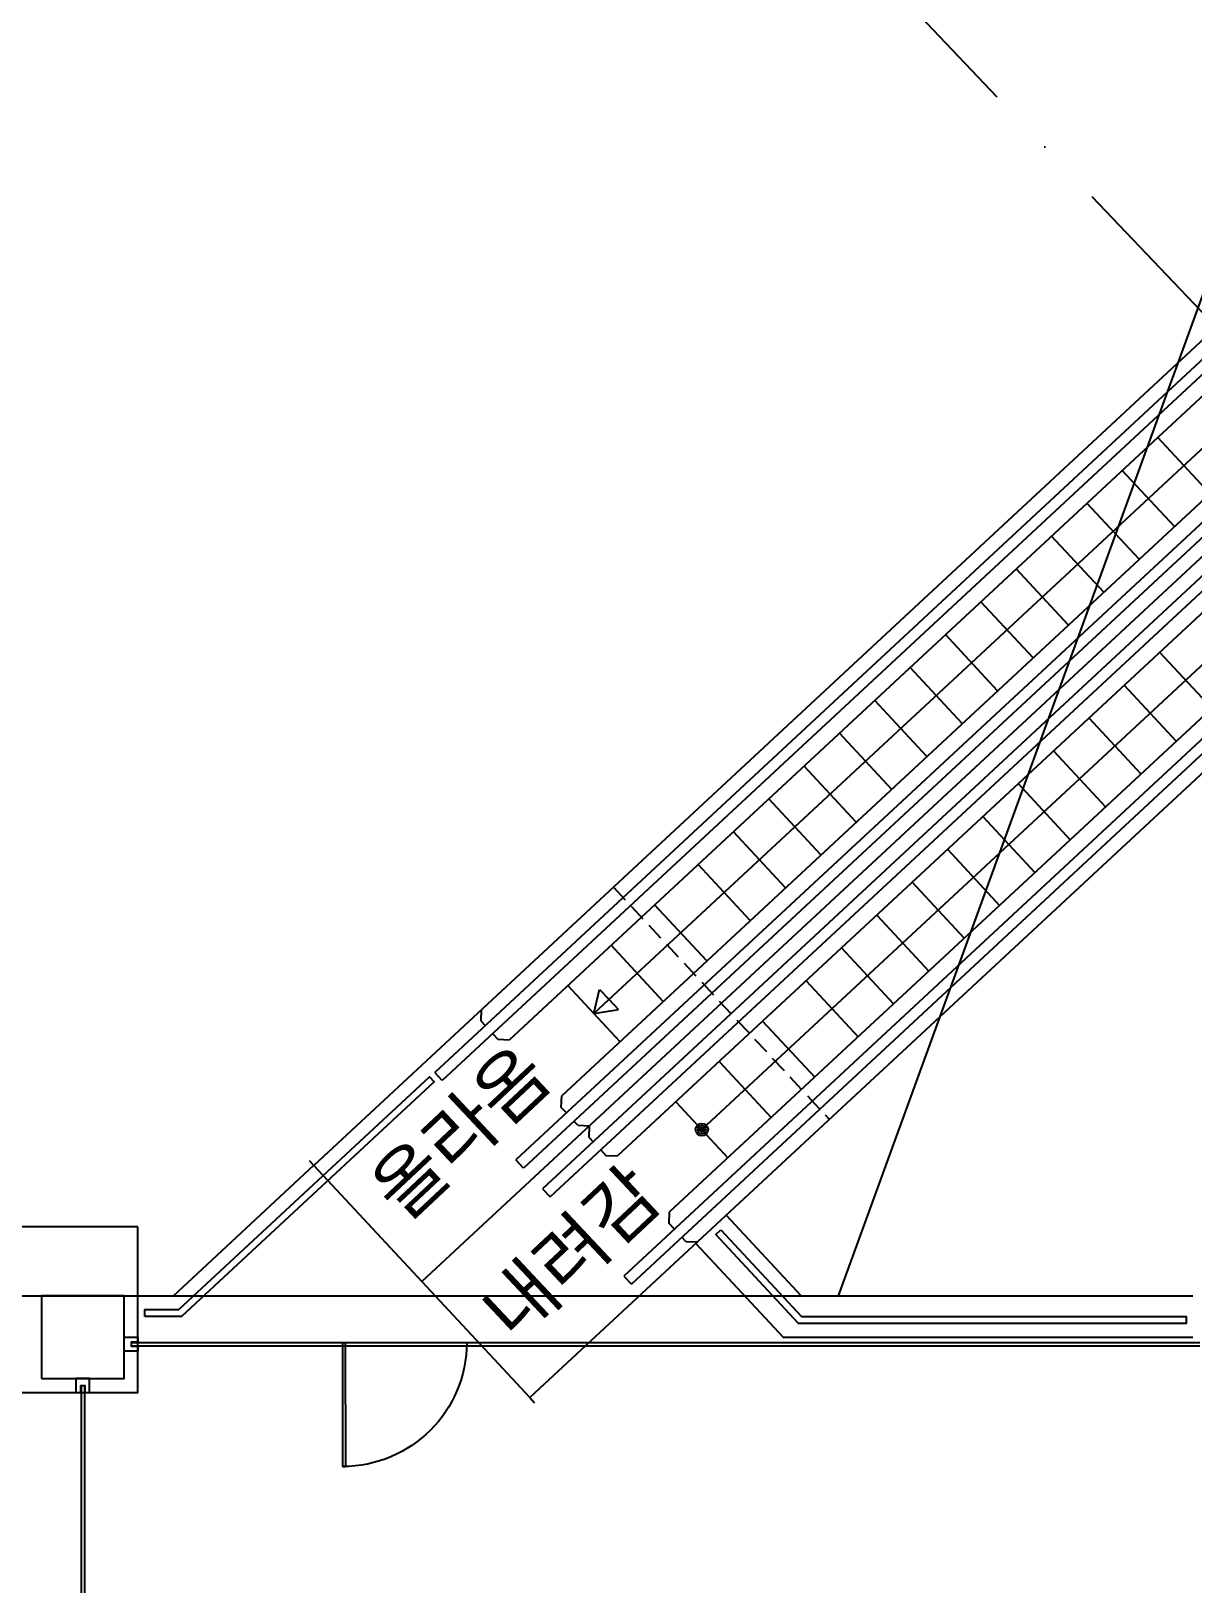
# Model space of a CAD drawing. Header units: millimetres. Extents: x -7448 to 427567, y 91657 to 341328.
# Drawn here: x 139297 to 147722, y 211352 to 222617 of the extents above; entities that cross this region are included whole.
import ezdxf
from ezdxf.enums import TextEntityAlignment as Align

# ---------------------------------------------------------------- set-up
doc = ezdxf.new("R2010")
doc.units = ezdxf.units.MM
doc.header["$LTSCALE"] = 500
doc.header["$MEASUREMENT"] = 0
doc.linetypes.add('CEN-1', pattern=[24, 20, -2, 0, -2])
doc.linetypes.add('HIDDEN2', pattern=[0.188, 0.125, -0.063])
doc.layers.add('e-plan', color=9, linetype='CONTINUOUS')
doc.styles.add('돋움', font='Dotum.ttf')

# ---------------------------------------------------------------- blocks, each defined once
blk = doc.blocks.new('A$C7F1D75F0')
at = {"layer": 'e-plan'}
for p, q in [((0, 1150), (899, 1150)), ((0, 1150), (0, 1130)), ((0, 1130), (899, 1130)), ((899, 1150), (899, 1130))]:
    blk.add_line(p, q, dxfattribs=at)
blk.add_arc((0, 1150), 900, 270.0001, 0, dxfattribs=at)
blk = doc.blocks.new('2F 기둥 140514')
at = {"layer": 'e-plan', "ltscale": 0.5}
blk.add_lwpolyline([(79453, 82800), (80053, 82800), (80053, 83400), (79453, 83400)], close=True, dxfattribs=at)
blk = doc.blocks.new('A$C71E245D9')
at = {"layer": 'e-plan', "linetype": 'HIDDEN2', "ltscale": 2}
for p, q in [((0, 2400), (0, 2350)), ((2965, 2350), (2965, 50)), ((0, 50), (0, 0))]:
    blk.add_line(p, q, dxfattribs=at)
at = {"layer": 'e-plan'}
for p, q in [((15600, 2350), (0, 2350)), ((0, 2350), (0, 50)), ((1600, 2290), (1660, 2350)), ((1600, 2290), (1600, 2247)), ((14905, 2247), (1100, 2247)), ((1100, 2167), (1100, 2247)), ((14905, 2167), (1100, 2167)), ((1600, 2167), (1600, 2112)), ((1600, 2112), (1660, 2052)), ((14345, 2052), (1660, 2052)), ((2237, 1497), (2237, 2052)), ((2666, 1497), (2666, 2052)), ((3096, 1497), (3096, 2052)), ((3526, 1497), (3526, 2052)), ((3876, 1497), (3876, 2052)), ((4226, 1497), (4226, 2052)), ((4576, 1497), (4576, 2052)), ((4926, 1497), (4926, 2052)), ((5276, 1497), (5276, 2052)), ((5626, 1497), (5626, 2052)), ((5976, 1497), (5976, 2052)), ((6326, 1497), (6326, 2052)), ((6676, 1497), (6676, 2052)), ((7026, 1497), (7026, 2052)), ((7376, 1497), (7376, 2052)), ((7726, 1497), (7726, 2052)), ((8076, 1497), (8076, 2052)), ((2237, 1775), (2387, 1875)), ((2387, 1875), (2387, 1775)), ((2237, 1775), (2387, 1675)), ((13676, 1775), (2237, 1775)), ((2387, 1675), (2387, 1775)), ((1600, 1437), (1660, 1497)), ((14345, 1497), (1660, 1497)), ((14905, 1382), (1100, 1382)), ((1100, 1302), (1100, 1382)), ((1600, 1382), (1600, 1437)), ((14905, 1302), (1100, 1302)), ((1600, 1260), (1600, 1302)), ((1600, 1260), (1660, 1200)), ((15600, 1200), (0, 1200)), ((1600, 1140), (1660, 1200)), ((1600, 1140), (1600, 1097)), ((14905, 1097), (1100, 1097)), ((1100, 1097), (1100, 1017)), ((14905, 1017), (1100, 1017)), ((1600, 1017), (1600, 962)), ((1600, 962), (1660, 902)), ((14345, 902), (1660, 902)), ((2237, 902), (2237, 347)), ((2666, 902), (2666, 347)), ((3096, 902), (3096, 347)), ((3526, 902), (3526, 347)), ((3876, 902), (3876, 347)), ((4226, 902), (4226, 347)), ((4576, 902), (4576, 347)), ((4926, 902), (4926, 347)), ((5276, 902), (5276, 347)), ((5626, 902), (5626, 347)), ((5976, 902), (5976, 347)), ((6326, 902), (6326, 347)), ((6676, 902), (6676, 347)), ((7026, 902), (7026, 347)), ((13676, 625), (2237, 625)), ((1600, 287), (1660, 347)), ((14345, 347), (1660, 347)), ((14905, 232), (1100, 232)), ((1100, 232), (1100, 152)), ((1600, 232), (1600, 287)), ((14905, 152), (1100, 152)), ((1600, 110), (1600, 152)), ((15600, 50), (0, 50)), ((1600, 110), (1660, 50))]:
    blk.add_line(p, q, dxfattribs=at)
for radius in [45, 30, 15]:
    blk.add_circle((2237, 625), radius, dxfattribs=at)

msp = doc.modelspace()

# ---------------------------------------------------------------- linework, layer by layer
at = {"layer": 'e-plan', "linetype": 'CEN-1', "ltscale": 0.5}
msp.add_line((154572, 213442), (132067, 237110), dxfattribs=at)
at = {"layer": 'e-plan', "ltscale": 0.5}
for points in [[(126953, 213442), (145151, 213442), (153777, 237142), (135579, 237142), (126953, 213442)], [(140072, 213942), (139172, 213942), (139172, 212742), (140072, 212742), (140072, 213942)]]:
    msp.add_lwpolyline(points, dxfattribs=at)
at = {"layer": 'e-plan'}
for points in [[(140122, 213292), (140122, 213342), (140369, 213342), (142186, 215030), (142220, 214994), (140389, 213292), (140122, 213292)], [(140072, 213442), (140330, 213442), (141348, 214389)], [(144338, 214027), (144882, 213442), (147722, 213442)], [(144118, 213823), (144751, 213142), (147722, 213142)], [(140022, 213104), (147772, 213104)], [(140022, 213080), (147772, 213080)], [(139660, 212792), (139660, 209292)], [(139684, 212792), (139684, 209292)]]:
    msp.add_lwpolyline(points, dxfattribs=at)
for points in [[(144299, 213922), (144884, 213292), (147672, 213292), (147672, 213242), (144863, 213242), (144262, 213888), (144299, 213922)], [(139972, 213077), (139972, 213077), (139972, 213107), (139972, 213107), (139972, 213142), (140072, 213142), (140072, 213107), (140022, 213107), (140022, 213077), (140072, 213077), (140072, 213042), (139972, 213042)], [(139687, 212842), (139687, 212842), (139657, 212842), (139657, 212842), (139622, 212842), (139622, 212742), (139657, 212742), (139657, 212792), (139687, 212792), (139687, 212742), (139722, 212742), (139722, 212842)]]:
    msp.add_lwpolyline(points, close=True, dxfattribs=at)

# ---------------------------------------------------------------- block references
msp.add_blockref('2F 기둥 140514', (59920, 130042), dxfattribs=at)
at = {"layer": 'e-plan', "rotation": 42.90513545094792}
msp.add_blockref('A$C71E245D9', (142948, 212667), dxfattribs=at)
at = {"layer": 'e-plan', "xscale": -1, "rotation": 90.00012465095237}
msp.add_blockref('A$C7F1D75F0', (142706, 213104), dxfattribs=at)

# ---------------------------------------------------------------- texts
at = {"layer": 'e-plan', "lineweight": 0, "style": '돋움'}
for s, p in [('올라옴', (143096, 215000)), ('내려감', (143897, 214124))]:
    msp.add_text(s, height=400, rotation=43.1681, dxfattribs=at).set_placement(p, align=Align.RIGHT)

doc.saveas('drawing.dxf')
